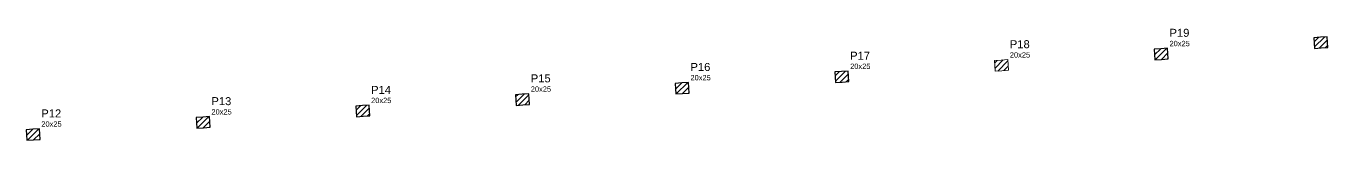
# Model space of a CAD drawing. Header units: millimetres. Extents: x 7 to 580, y -90 to 91.
# Drawn here: x 304.46 to 353.26, y 13.28 to 17.47 of the extents above; entities that cross this region are included whole.
import ezdxf

# ---------------------------------------------------------------- set-up
doc = ezdxf.new("R2010")
doc.units = ezdxf.units.MM
for name, color, linetype, lineweight in [('FO-Hachuras dos pilares', 9, 'Continuous', 5), ('FO-Pilares', 4, 'Continuous', 30), ('FO-Textos dos pilares', 7, 'Continuous', 5)]:
    doc.layers.add(name, color=color, linetype=linetype, lineweight=lineweight)
doc.styles.add('Arial', font='arial.ttf')

msp = doc.modelspace()

# ---------------------------------------------------------------- hatches: boundary and pattern name
at = {"layer": 'FO-Hachuras dos pilares', "linetype": 'Continuous', "true_color": 0x000000}
h = msp.add_hatch(dxfattribs=at)
h.set_pattern_fill('ANSI31', color=18, scale=0.047, style=0)
h.paths.add_polyline_path([(352.7295, 17.1292), (352.7438, 16.9298), (352.7581, 16.7303), (353.0074, 16.7481), (353.2568, 16.766), (353.2425, 16.9655), (353.2282, 17.165), (352.9788, 17.1471)])
h = msp.add_hatch(dxfattribs=at)
h.set_pattern_fill('ANSI31', color=18, scale=0.047, style=0)
h.paths.add_polyline_path([(346.7445, 16.7018), (346.7588, 16.5024), (346.7731, 16.3029), (347.0224, 16.3207), (347.2718, 16.3386), (347.2575, 16.5381), (347.2432, 16.7376), (346.9938, 16.7197)])
h = msp.add_hatch(dxfattribs=at)
h.set_pattern_fill('ANSI31', color=18, scale=0.047, style=0)
h.paths.add_polyline_path([(340.7595, 16.2742), (340.7738, 16.0748), (340.7881, 15.8753), (341.0374, 15.8931), (341.2868, 15.911), (341.2725, 16.1105), (341.2582, 16.31), (341.0088, 16.2921)])
h = msp.add_hatch(dxfattribs=at)
h.set_pattern_fill('ANSI31', color=18, scale=0.047, style=0)
h.paths.add_polyline_path([(334.7745, 15.8468), (334.7888, 15.6474), (334.8031, 15.4479), (335.0524, 15.4657), (335.3018, 15.4836), (335.2875, 15.6831), (335.2732, 15.8826), (335.0238, 15.8647)])
h = msp.add_hatch(dxfattribs=at)
h.set_pattern_fill('ANSI31', color=18, scale=0.047, style=0)
h.paths.add_polyline_path([(328.7895, 15.4192), (328.8038, 15.2198), (328.8181, 15.0203), (329.0674, 15.0381), (329.3168, 15.056), (329.3025, 15.2555), (329.2882, 15.455), (329.0388, 15.4371)])
h = msp.add_hatch(dxfattribs=at)
h.set_pattern_fill('ANSI31', color=18, scale=0.047, style=0)
h.paths.add_polyline_path([(322.8047, 14.9916), (322.819, 14.7922), (322.8333, 14.5927), (323.0826, 14.6105), (323.332, 14.6284), (323.3177, 14.8279), (323.3034, 15.0274), (323.054, 15.0095)])
h = msp.add_hatch(dxfattribs=at)
h.set_pattern_fill('ANSI31', color=18, scale=0.047, style=0)
h.paths.add_polyline_path([(310.8347, 14.1366), (310.849, 13.9372), (310.8633, 13.7377), (311.1126, 13.7555), (311.362, 13.7734), (311.3477, 13.9729), (311.3334, 14.1724), (311.084, 14.1545)])
h = msp.add_hatch(dxfattribs=at)
h.set_pattern_fill('ANSI31', color=18, scale=0.047, style=0)
h.paths.add_polyline_path([(316.8197, 14.5642), (316.834, 14.3648), (316.8483, 14.1653), (317.0976, 14.1831), (317.347, 14.201), (317.3327, 14.4005), (317.3184, 14.6), (317.069, 14.5821)])
h = msp.add_hatch(dxfattribs=at)
h.set_pattern_fill('ANSI31', color=18, scale=0.047, style=0)
h.paths.add_polyline_path([(304.4597, 13.681), (304.474, 13.4815), (304.4883, 13.282), (304.7377, 13.2999), (304.987, 13.3177), (304.9727, 13.5172), (304.9584, 13.7167), (304.7091, 13.6988)])

# ---------------------------------------------------------------- linework, layer by layer
at = {"layer": 'FO-Hachuras dos pilares', "color": 18, "linetype": 'Continuous', "true_color": 0x000000}
msp.add_lwpolyline([(340.7595, 16.2742), (340.7738, 16.0748), (340.7881, 15.8753), (341.0374, 15.8931), (341.2868, 15.911), (341.2725, 16.1105), (341.2582, 16.31), (341.0088, 16.2921), (340.7595, 16.2742)], close=True, dxfattribs=at)
at = {"layer": 'FO-Pilares'}
for points in [[(352.7295, 17.1292), (352.7438, 16.9298), (352.7581, 16.7303), (353.0074, 16.7481), (353.2568, 16.766), (353.2425, 16.9655), (353.2282, 17.165), (352.9788, 17.1471), (352.7295, 17.1292)], [(346.7445, 16.7018), (346.7588, 16.5024), (346.7731, 16.3029), (347.0224, 16.3207), (347.2718, 16.3386), (347.2575, 16.5381), (347.2432, 16.7376), (346.9938, 16.7197), (346.7445, 16.7018)], [(334.7745, 15.8468), (334.7888, 15.6474), (334.8031, 15.4479), (335.0524, 15.4657), (335.3018, 15.4836), (335.2875, 15.6831), (335.2732, 15.8826), (335.0238, 15.8647), (334.7745, 15.8468)], [(328.7895, 15.4192), (328.8038, 15.2198), (328.8181, 15.0203), (329.0674, 15.0381), (329.3168, 15.056), (329.3025, 15.2555), (329.2882, 15.455), (329.0388, 15.4371), (328.7895, 15.4192)], [(322.8047, 14.9916), (322.819, 14.7922), (322.8333, 14.5927), (323.0826, 14.6105), (323.332, 14.6284), (323.3177, 14.8279), (323.3034, 15.0274), (323.054, 15.0095), (322.8047, 14.9916)], [(310.8347, 14.1366), (310.849, 13.9372), (310.8633, 13.7377), (311.1126, 13.7555), (311.362, 13.7734), (311.3477, 13.9729), (311.3334, 14.1724), (311.084, 14.1545), (310.8347, 14.1366)], [(316.8197, 14.5642), (316.834, 14.3648), (316.8483, 14.1653), (317.0976, 14.1831), (317.347, 14.201), (317.3327, 14.4005), (317.3184, 14.6), (317.069, 14.5821), (316.8197, 14.5642)], [(304.4597, 13.681), (304.474, 13.4815), (304.4883, 13.282), (304.7377, 13.2999), (304.987, 13.3177), (304.9727, 13.5172), (304.9584, 13.7167), (304.7091, 13.6988), (304.4597, 13.681)]]:
    msp.add_lwpolyline(points, close=True, dxfattribs=at)

# ---------------------------------------------------------------- texts
at = {"layer": 'FO-Textos dos pilares', "attachment_point": 7, "line_spacing_factor": 0.798, "style": 'Arial'}
for s, insert, char_height, width in [('P19', (347.318, 17.1623), 0.3, 1.08), ('P17', (335.348, 16.3073), 0.3, 1.08), ('20x25', (341.333, 16.3853), 0.2, 1.2), ('P18', (341.333, 16.7353), 0.3, 1.08), ('20x25', (347.318, 16.8123), 0.2, 1.2), ('P16', (329.363, 15.8803), 0.3, 1.08), ('20x25', (335.348, 15.9573), 0.2, 1.2), ('P15', (323.378, 15.4523), 0.3, 1.08), ('20x25', (329.363, 15.5303), 0.2, 1.2), ('P14', (317.393, 15.0253), 0.3, 1.08), ('20x25', (323.378, 15.1023), 0.2, 1.2), ('P13', (311.408, 14.5973), 0.3, 1.08), ('20x25', (317.393, 14.6753), 0.2, 1.2), ('P12', (305.033, 14.1413), 0.3, 1.08), ('20x25', (311.408, 14.2473), 0.2, 1.2), ('20x25', (305.033, 13.7913), 0.2, 1.2)]:
    msp.add_mtext(s, dxfattribs=dict(at, insert=insert, char_height=char_height, width=width))

doc.saveas('drawing.dxf')
